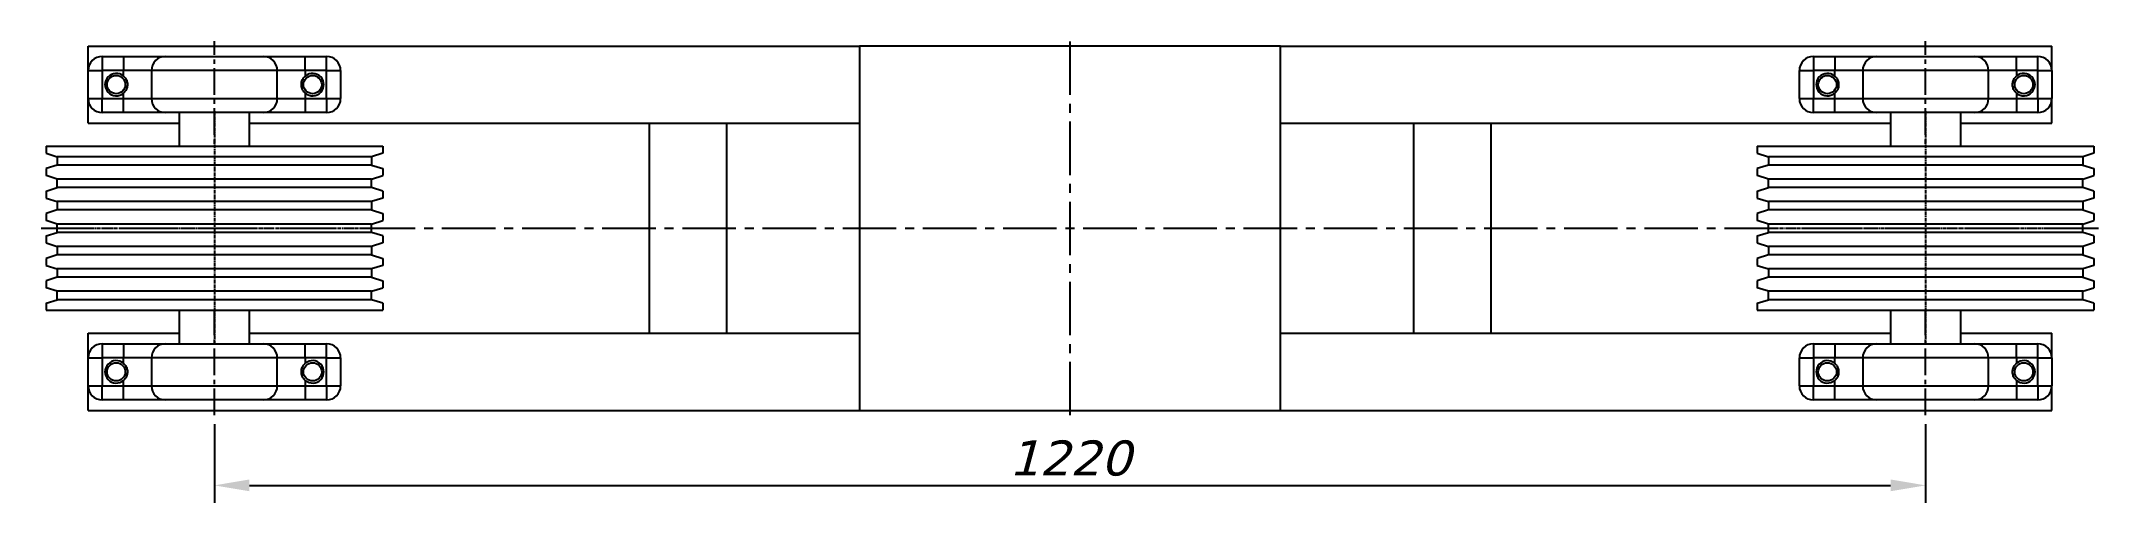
# Model space of a CAD drawing. Header units: millimetres. Extents: x -733 to 733, y -196 to 134.
import ezdxf

# ---------------------------------------------------------------- set-up
doc = ezdxf.new("R2010")
doc.units = ezdxf.units.MM
doc.linetypes.add('CENTER2', pattern=[28.575, 19.05, -3.175, 3.175, -3.175])
doc.linetypes.add('CENTERX2', pattern=[4, 2.5, -0.5, 0.5, -0.5])
doc.layers.add('EKSEN', color=253, linetype='CENTERX2')
doc.styles.get("Standard").update_dxf_attribs({"font": 'verdanai.ttf'})
doc.dimstyles.new('DimStyleALPx0.5', dxfattribs={"dimscale": 10, "dimtxt": 2.5, "dimasz": 2.5, "dimexe": 1.25, "dimexo": 0.625, "dimtad": 1, "dimdsep": 46, "dimtxsty": 'Standard', "dimcen": 2.5, "dimclrd": 60, "dimclre": 60, "dimadec": 0, "dimazin": 0, "dimtfac": 1, "dimtofl": 0, "dimtmove": 0, "dimatfit": 3, "dimfxl": 1, "dimarcsym": 0})

# ---------------------------------------------------------------- blocks, each defined once
blk = doc.blocks.new('*U5')
at = {"layer": 'EKSEN', "color": 0, "linetype": 'CENTER2', "ltscale": 2, "transparency": 16777216}
blk.add_line((0, -133.5), (0, 133.5), dxfattribs=at)
blk = doc.blocks.new('*U6')
at = {"layer": 'EKSEN', "color": 0, "linetype": 'CENTER2', "transparency": 16777216}
blk.add_line((0, -133.5), (0, 133.5), dxfattribs=at)
blk = doc.blocks.new('*U7')
at = {"layer": 'EKSEN', "color": 0, "linetype": 'CENTER2', "transparency": 16777216}
blk.add_line((0, -133.5), (0, 133.5), dxfattribs=at)
blk = doc.blocks.new('*U3')
at = {"color": 2}
blk.add_wipeout([(0, -58.5), (-120, -58.5), (-120, -53.5), (-112, -51), (-112, -45), (-120, -42.5), (-120, -37.5), (-112, -35), (-112, -29), (-120, -26.5), (-120, -21.5), (-112, -19), (-112, -13), (-120, -10.5), (-120, -5.5), (-112, -3), (-112, 3), (-120, 5.5), (-120, 10.5), (-112, 13), (-112, 19), (-120, 21.5), (-120, 26.5), (-112, 29), (-112, 35), (-120, 37.5), (-120, 42.5), (-112, 45), (-112, 51), (-120, 53.5), (-120, 58.5), (0, 58.5), (120, 58.5), (120, 53.5), (112, 51), (112, 45), (120, 42.5), (120, 37.5), (112, 35), (112, 29), (120, 26.5), (120, 21.5), (112, 19), (112, 13), (120, 10.5), (120, 5.5), (112, 3), (112, -3), (120, -5.5), (120, -10.5), (112, -13), (112, -19), (120, -21.5), (120, -26.5), (112, -29), (112, -35), (120, -37.5), (120, -42.5), (112, -45), (112, -51), (120, -53.5), (120, -58.5)], dxfattribs=at)
for p, q in [((-120, 58.5), (-120, 53.5)), ((-120, 58.5), (120, 58.5)), ((-120, 53.5), (-112, 51)), ((-112, 45), (-120, 42.5)), ((-112, 51), (-112, 45)), ((112, 51), (-112, 51)), ((112, 45), (-112, 45)), ((120, 53.5), (112, 51)), ((112, 51), (112, 45)), ((112, 45), (120, 42.5)), ((120, 58.5), (120, 53.5)), ((-120, 42.5), (-120, 37.5)), ((-112, 35), (-120, 37.5)), ((-112, 29), (-112, 35)), ((112, 35), (-112, 35)), ((112, 35), (120, 37.5)), ((112, 29), (112, 35)), ((120, 42.5), (120, 37.5)), ((-120, 26.5), (-112, 29)), ((-120, 26.5), (-120, 21.5)), ((-120, 21.5), (-112, 19)), ((112, 29), (-112, 29)), ((-112, 19), (-112, 13)), ((112, 19), (-112, 19)), ((120, 26.5), (112, 29)), ((120, 21.5), (112, 19)), ((112, 19), (112, 13)), ((120, 26.5), (120, 21.5)), ((-112, 13), (-120, 10.5)), ((-120, 10.5), (-120, 5.5)), ((-112, 3), (-120, 5.5)), ((112, 13), (-112, 13)), ((-112, -3), (-112, 3)), ((112, 3), (-112, 3)), ((112, 13), (120, 10.5)), ((112, 3), (120, 5.5)), ((112, -3), (112, 3)), ((120, 10.5), (120, 5.5)), ((-120, -5.5), (-112, -3)), ((-120, -5.5), (-120, -10.5)), ((-120, -10.5), (-112, -13)), ((112, -3), (-112, -3)), ((-112, -13), (-112, -19)), ((112, -13), (-112, -13)), ((120, -5.5), (112, -3)), ((120, -10.5), (112, -13)), ((112, -13), (112, -19)), ((120, -5.5), (120, -10.5)), ((-112, -19), (-120, -21.5)), ((-120, -21.5), (-120, -26.5)), ((-120, -21.5), (-120, -26.5)), ((-120, -26.5), (-112, -29)), ((112, -19), (-112, -19)), ((-112, -29), (-112, -35)), ((112, -29), (-112, -29)), ((112, -19), (120, -21.5)), ((120, -26.5), (112, -29)), ((112, -29), (112, -35)), ((120, -21.5), (120, -26.5)), ((-112, -35), (-120, -37.5)), ((-120, -37.5), (-120, -42.5)), ((-112, -45), (-120, -42.5)), ((112, -35), (-112, -35)), ((112, -35), (120, -37.5)), ((112, -45), (120, -42.5)), ((120, -37.5), (120, -42.5)), ((-120, -53.5), (-112, -51)), ((-120, -53.5), (-120, -58.5)), ((-120, -53.5), (-120, -58.5)), ((-120, -58.5), (120, -58.5)), ((-112, -51), (-112, -45)), ((112, -45), (-112, -45)), ((112, -51), (-112, -51)), ((112, -51), (112, -45)), ((120, -53.5), (112, -51)), ((120, -53.5), (120, -58.5))]:
    blk.add_line(p, q, dxfattribs=at)
at = {"layer": 'EKSEN'}
for p, q in [((0, 83.5), (0, -83.5)), ((-120, 0), (120, 0))]:
    blk.add_line(p, q, dxfattribs=at)
blk = doc.blocks.new('*D2')
at = {"color": 60, "linetype": 'ByBlock', "lineweight": -2, "transparency": 16777216}
for p, q in [((-610, -139.8), (-610, -196)), ((610, -139.8), (610, -196)), ((-585, -183.5), (585, -183.5))]:
    blk.add_line(p, q, dxfattribs=at)
at = {"color": 60, "transparency": 16777216}
for points in [[(-585, -179.3), (-585, -187.7), (-610, -183.5)], [(585, -179.3), (585, -187.7), (610, -183.5)]]:
    blk.add_solid(points, dxfattribs=at)
at = {"layer": 'Defpoints', "color": 0, "transparency": 16777216}
for p in [(-610, -133.5), (610, -133.5), (610, -183.5)]:
    blk.add_point(p, dxfattribs=at)
at = {"color": 0, "transparency": 16777216, "insert": (0, -164.2), "char_height": 25, "attachment_point": 5}
blk.add_mtext('1220', dxfattribs=at)

msp = doc.modelspace()

# ---------------------------------------------------------------- linework, layer by layer
at = {"linetype": 'Continuous', "lineweight": 25}
for p, q in [((-700, 112.5), (-700, 130)), ((-700, 130), (-150, 130)), ((-690, 122.5), (-674.807, 122.5)), ((-545.193, 122.5), (-530, 122.5)), ((-150, 130), (-150, -130)), ((150, 130), (-150, 130)), ((150, -130), (150, 130)), ((150, 130), (700, 130)), ((530, 122.5), (545.193, 122.5)), ((674.807, 122.5), (690, 122.5)), ((700, 112.5), (700, 130)), ((-700, 92.5), (-700, 112.5)), ((-674.807, 112.5), (-690, 112.5)), ((-690, 112.5), (-690, 92.5)), ((-674.807, 108.586), (-674.807, 112.5)), ((-654.867, 112.5), (-654.867, 92.5)), ((-565.133, 92.5), (-565.133, 112.5)), ((-545.193, 112.5), (-545.193, 108.586)), ((-530, 112.5), (-545.193, 112.5)), ((-530, 92.5), (-530, 112.5)), ((-520, 112.5), (-520, 92.5)), ((520, 92.5), (520, 112.5)), ((545.193, 112.5), (530, 112.5)), ((530, 112.5), (530, 92.5)), ((545.193, 108.586), (545.193, 112.5)), ((565.133, 112.5), (565.133, 92.5)), ((654.867, 92.5), (654.867, 112.5)), ((674.807, 112.5), (674.807, 108.586)), ((690, 112.5), (674.807, 112.5)), ((690, 92.5), (690, 112.5)), ((700, 112.5), (700, 92.5)), ((-700, 75), (-700, 92.5)), ((-690, 92.5), (-674.807, 92.5)), ((-674.807, 92.5), (-674.807, 96.414)), ((-545.193, 96.414), (-545.193, 92.5)), ((-545.193, 92.5), (-530, 92.5)), ((530, 92.5), (545.193, 92.5)), ((545.193, 92.5), (545.193, 96.414)), ((674.807, 96.414), (674.807, 92.5)), ((674.807, 92.5), (690, 92.5)), ((700, 75), (700, 92.5)), ((-700, 75), (-635, 75)), ((-674.807, 82.5), (-690, 82.5)), ((-635, 82.5), (-635, 50)), ((-585, 50), (-585, 82.5)), ((-585, 75), (-150, 75)), ((-530, 82.5), (-545.193, 82.5)), ((-300, 75), (-300, -75)), ((-300, 75), (-245, 75)), ((-245, 75), (-245, -75)), ((150, 75), (585, 75)), ((245, 75), (245, -75)), ((245, 75), (300, 75)), ((300, 75), (300, -75)), ((545.193, 82.5), (530, 82.5)), ((585, 82.5), (585, 50)), ((635, 50), (635, 82.5)), ((635, 75), (700, 75)), ((690, 82.5), (674.807, 82.5)), ((-635, -50), (-635, -82.5)), ((-585, -82.5), (-585, -50)), ((585, -50), (585, -82.5)), ((635, -82.5), (635, -50)), ((-700, -92.5), (-700, -75)), ((-700, -75), (-635, -75)), ((-690, -82.5), (-674.807, -82.5)), ((-585, -75), (-150, -75)), ((-545.193, -82.5), (-530, -82.5)), ((-300, -75), (-245, -75)), ((150, -75), (585, -75)), ((245, -75), (300, -75)), ((530, -82.5), (545.193, -82.5)), ((635, -75), (700, -75)), ((674.807, -82.5), (690, -82.5)), ((700, -92.5), (700, -75)), ((-700, -112.5), (-700, -92.5)), ((-674.807, -92.5), (-690, -92.5)), ((-690, -92.5), (-690, -112.5)), ((-674.807, -96.414), (-674.807, -92.5)), ((-654.867, -92.5), (-654.867, -112.5)), ((-565.133, -112.5), (-565.133, -92.5)), ((-545.193, -92.5), (-545.193, -96.414)), ((-530, -92.5), (-545.193, -92.5)), ((-530, -112.5), (-530, -92.5)), ((-520, -92.5), (-520, -112.5)), ((520, -112.5), (520, -92.5)), ((545.193, -92.5), (530, -92.5)), ((530, -92.5), (530, -112.5)), ((545.193, -96.414), (545.193, -92.5)), ((565.133, -92.5), (565.133, -112.5)), ((654.867, -112.5), (654.867, -92.5)), ((674.807, -92.5), (674.807, -96.414)), ((690, -92.5), (674.807, -92.5)), ((690, -112.5), (690, -92.5)), ((700, -92.5), (700, -112.5)), ((-700, -130), (-700, -112.5)), ((-690, -112.5), (-674.807, -112.5)), ((-674.807, -112.5), (-674.807, -108.586)), ((-545.193, -108.586), (-545.193, -112.5)), ((-545.193, -112.5), (-530, -112.5)), ((530, -112.5), (545.193, -112.5)), ((545.193, -112.5), (545.193, -108.586)), ((674.807, -108.586), (674.807, -112.5)), ((674.807, -112.5), (690, -112.5)), ((700, -130), (700, -112.5)), ((-700, -130), (-150, -130)), ((-674.807, -122.5), (-690, -122.5)), ((-530, -122.5), (-545.193, -122.5)), ((-150, -130), (150, -130)), ((150, -130), (700, -130)), ((545.193, -122.5), (530, -122.5)), ((690, -122.5), (674.807, -122.5))]:
    msp.add_line(p, q, dxfattribs=at)
at = {"linetype": 'Continuous', "lineweight": 25, "flags": 128}
for points in [[(-690, 122.5), (-690, 122.308), (-690, 121.739), (-690, 120.815), (-690, 119.571), (-690, 118.056), (-690, 116.327), (-690, 114.451), (-690, 112.5)], [(-674.807, 122.5), (-674.807, 122.308), (-674.807, 121.739), (-674.807, 120.815), (-674.807, 119.571), (-674.807, 118.056), (-674.807, 116.327), (-674.807, 114.451), (-674.807, 112.5)], [(-674.807, 122.5), (-671.368, 122.5), (-667.973, 122.5), (-664.669, 122.5), (-661.499, 122.5), (-658.504, 122.5), (-655.724, 122.5), (-653.196, 122.5), (-650.953, 122.5), (-649.024, 122.5), (-647.436, 122.5), (-646.208, 122.5), (-645.358, 122.5), (-644.896, 122.5)], [(-644.896, 122.5), (-644.434, 122.5), (-643.607, 122.5), (-642.424, 122.5), (-640.897, 122.5), (-639.042, 122.5), (-636.879, 122.5), (-634.431, 122.5), (-631.724, 122.5), (-628.787, 122.5), (-625.651, 122.5), (-622.348, 122.5), (-618.915, 122.5), (-615.387, 122.5), (-611.802, 122.5), (-608.198, 122.5), (-604.613, 122.5), (-601.085, 122.5), (-597.652, 122.5), (-594.349, 122.5), (-591.213, 122.5), (-588.276, 122.5), (-585.569, 122.5), (-583.121, 122.5), (-580.958, 122.5), (-579.103, 122.5), (-577.576, 122.5), (-576.393, 122.5), (-575.566, 122.5), (-575.104, 122.5)], [(-575.104, 122.5), (-574.642, 122.5), (-573.792, 122.5), (-572.564, 122.5), (-570.976, 122.5), (-569.047, 122.5), (-566.804, 122.5), (-564.276, 122.5), (-561.496, 122.5), (-558.501, 122.5), (-555.331, 122.5), (-552.027, 122.5), (-548.632, 122.5), (-545.193, 122.5)], [(-545.193, 112.5), (-545.193, 114.451), (-545.193, 116.327), (-545.193, 118.056), (-545.193, 119.571), (-545.193, 120.815), (-545.193, 121.739), (-545.193, 122.308), (-545.193, 122.5)], [(-530, 112.5), (-530, 114.451), (-530, 116.327), (-530, 118.056), (-530, 119.571), (-530, 120.815), (-530, 121.739), (-530, 122.308), (-530, 122.5)], [(530, 122.5), (530, 122.308), (530, 121.739), (530, 120.815), (530, 119.571), (530, 118.056), (530, 116.327), (530, 114.451), (530, 112.5)], [(545.193, 122.5), (545.193, 122.308), (545.193, 121.739), (545.193, 120.815), (545.193, 119.571), (545.193, 118.056), (545.193, 116.327), (545.193, 114.451), (545.193, 112.5)], [(545.193, 122.5), (548.632, 122.5), (552.027, 122.5), (555.331, 122.5), (558.501, 122.5), (561.496, 122.5), (564.276, 122.5), (566.804, 122.5), (569.047, 122.5), (570.976, 122.5), (572.564, 122.5), (573.792, 122.5), (574.642, 122.5), (575.104, 122.5)], [(575.104, 122.5), (575.566, 122.5), (576.393, 122.5), (577.576, 122.5), (579.103, 122.5), (580.958, 122.5), (583.121, 122.5), (585.569, 122.5), (588.276, 122.5), (591.213, 122.5), (594.349, 122.5), (597.652, 122.5), (601.085, 122.5), (604.613, 122.5), (608.198, 122.5), (611.802, 122.5), (615.387, 122.5), (618.915, 122.5), (622.348, 122.5), (625.651, 122.5), (628.787, 122.5), (631.724, 122.5), (634.431, 122.5), (636.879, 122.5), (639.042, 122.5), (640.897, 122.5), (642.424, 122.5), (643.607, 122.5), (644.434, 122.5), (644.896, 122.5)], [(644.896, 122.5), (645.358, 122.5), (646.208, 122.5), (647.436, 122.5), (649.024, 122.5), (650.953, 122.5), (653.196, 122.5), (655.724, 122.5), (658.504, 122.5), (661.499, 122.5), (664.669, 122.5), (667.973, 122.5), (671.368, 122.5), (674.807, 122.5)], [(674.807, 112.5), (674.807, 114.451), (674.807, 116.327), (674.807, 118.056), (674.807, 119.571), (674.807, 120.815), (674.807, 121.739), (674.807, 122.308), (674.807, 122.5)], [(690, 112.5), (690, 114.451), (690, 116.327), (690, 118.056), (690, 119.571), (690, 120.815), (690, 121.739), (690, 122.308), (690, 122.5)], [(-700, 112.5), (-699.808, 112.5), (-699.239, 112.5), (-698.315, 112.5), (-697.071, 112.5), (-695.556, 112.5), (-693.827, 112.5), (-691.951, 112.5), (-690, 112.5)], [(-654.867, 112.5), (-655.259, 112.5), (-656.01, 112.5), (-657.108, 112.5), (-658.532, 112.5), (-660.256, 112.5), (-662.247, 112.5), (-664.47, 112.5), (-666.883, 112.5), (-669.442, 112.5), (-672.1, 112.5), (-674.807, 112.5)], [(-565.133, 112.5), (-565.63, 112.5), (-566.49, 112.5), (-567.707, 112.5), (-569.27, 112.5), (-571.166, 112.5), (-573.381, 112.5), (-575.895, 112.5), (-578.689, 112.5), (-581.739, 112.5), (-585.021, 112.5), (-588.508, 112.5), (-592.17, 112.5), (-595.978, 112.5), (-599.902, 112.5), (-603.908, 112.5), (-607.964, 112.5), (-612.036, 112.5), (-616.092, 112.5), (-620.098, 112.5), (-624.022, 112.5), (-627.83, 112.5), (-631.492, 112.5), (-634.979, 112.5), (-638.261, 112.5), (-641.311, 112.5), (-644.105, 112.5), (-646.619, 112.5), (-648.834, 112.5), (-650.73, 112.5), (-652.293, 112.5), (-653.51, 112.5), (-654.37, 112.5), (-654.867, 112.5)], [(-545.193, 112.5), (-547.9, 112.5), (-550.558, 112.5), (-553.117, 112.5), (-555.53, 112.5), (-557.753, 112.5), (-559.744, 112.5), (-561.468, 112.5), (-562.892, 112.5), (-563.99, 112.5), (-564.741, 112.5), (-565.133, 112.5)], [(-530, 112.5), (-528.049, 112.5), (-526.173, 112.5), (-524.444, 112.5), (-522.929, 112.5), (-521.685, 112.5), (-520.761, 112.5), (-520.192, 112.5), (-520, 112.5)], [(520, 112.5), (520.192, 112.5), (520.761, 112.5), (521.685, 112.5), (522.929, 112.5), (524.444, 112.5), (526.173, 112.5), (528.049, 112.5), (530, 112.5)], [(565.133, 112.5), (564.741, 112.5), (563.99, 112.5), (562.892, 112.5), (561.468, 112.5), (559.744, 112.5), (557.753, 112.5), (555.53, 112.5), (553.117, 112.5), (550.558, 112.5), (547.9, 112.5), (545.193, 112.5)], [(654.867, 112.5), (654.37, 112.5), (653.51, 112.5), (652.293, 112.5), (650.73, 112.5), (648.834, 112.5), (646.619, 112.5), (644.105, 112.5), (641.311, 112.5), (638.261, 112.5), (634.979, 112.5), (631.492, 112.5), (627.83, 112.5), (624.022, 112.5), (620.098, 112.5), (616.092, 112.5), (612.036, 112.5), (607.964, 112.5), (603.908, 112.5), (599.902, 112.5), (595.978, 112.5), (592.17, 112.5), (588.508, 112.5), (585.021, 112.5), (581.739, 112.5), (578.689, 112.5), (575.895, 112.5), (573.381, 112.5), (571.166, 112.5), (569.27, 112.5), (567.707, 112.5), (566.49, 112.5), (565.63, 112.5), (565.133, 112.5)], [(674.807, 112.5), (672.1, 112.5), (669.442, 112.5), (666.883, 112.5), (664.47, 112.5), (662.247, 112.5), (660.256, 112.5), (658.532, 112.5), (657.108, 112.5), (656.01, 112.5), (655.259, 112.5), (654.867, 112.5)], [(690, 112.5), (691.951, 112.5), (693.827, 112.5), (695.556, 112.5), (697.071, 112.5), (698.315, 112.5), (699.239, 112.5), (699.808, 112.5), (700, 112.5)], [(-700, 92.5), (-699.808, 92.5), (-699.239, 92.5), (-698.315, 92.5), (-697.071, 92.5), (-695.556, 92.5), (-693.827, 92.5), (-691.951, 92.5), (-690, 92.5)], [(-690, 82.5), (-690, 82.692), (-690, 83.261), (-690, 84.185), (-690, 85.429), (-690, 86.944), (-690, 88.673), (-690, 90.549), (-690, 92.5)], [(-674.807, 92.5), (-672.1, 92.5), (-669.442, 92.5), (-666.883, 92.5), (-664.47, 92.5), (-662.247, 92.5), (-660.256, 92.5), (-658.532, 92.5), (-657.108, 92.5), (-656.01, 92.5), (-655.259, 92.5), (-654.867, 92.5)], [(-674.807, 82.5), (-674.807, 82.692), (-674.807, 83.261), (-674.807, 84.185), (-674.807, 85.429), (-674.807, 86.944), (-674.807, 88.673), (-674.807, 90.549), (-674.807, 92.5)], [(-654.867, 92.5), (-654.37, 92.5), (-653.51, 92.5), (-652.293, 92.5), (-650.73, 92.5), (-648.834, 92.5), (-646.619, 92.5), (-644.105, 92.5), (-641.311, 92.5), (-638.261, 92.5), (-634.979, 92.5), (-631.492, 92.5), (-627.83, 92.5), (-624.022, 92.5), (-620.098, 92.5), (-616.092, 92.5), (-612.036, 92.5), (-607.964, 92.5), (-603.908, 92.5), (-599.902, 92.5), (-595.978, 92.5), (-592.17, 92.5), (-588.508, 92.5), (-585.021, 92.5), (-581.739, 92.5), (-578.689, 92.5), (-575.895, 92.5), (-573.381, 92.5), (-571.166, 92.5), (-569.27, 92.5), (-567.707, 92.5), (-566.49, 92.5), (-565.63, 92.5), (-565.133, 92.5)], [(-565.133, 92.5), (-564.741, 92.5), (-563.99, 92.5), (-562.892, 92.5), (-561.468, 92.5), (-559.744, 92.5), (-557.753, 92.5), (-555.53, 92.5), (-553.117, 92.5), (-550.558, 92.5), (-547.9, 92.5), (-545.193, 92.5)], [(-545.193, 92.5), (-545.193, 90.549), (-545.193, 88.673), (-545.193, 86.944), (-545.193, 85.429), (-545.193, 84.185), (-545.193, 83.261), (-545.193, 82.692), (-545.193, 82.5)], [(-530, 92.5), (-528.049, 92.5), (-526.173, 92.5), (-524.444, 92.5), (-522.929, 92.5), (-521.685, 92.5), (-520.761, 92.5), (-520.192, 92.5), (-520, 92.5)], [(-530, 92.5), (-530, 90.549), (-530, 88.673), (-530, 86.944), (-530, 85.429), (-530, 84.185), (-530, 83.261), (-530, 82.692), (-530, 82.5)], [(520, 92.5), (520.192, 92.5), (520.761, 92.5), (521.685, 92.5), (522.929, 92.5), (524.444, 92.5), (526.173, 92.5), (528.049, 92.5), (530, 92.5)], [(530, 82.5), (530, 82.692), (530, 83.261), (530, 84.185), (530, 85.429), (530, 86.944), (530, 88.673), (530, 90.549), (530, 92.5)], [(545.193, 82.5), (545.193, 82.692), (545.193, 83.261), (545.193, 84.185), (545.193, 85.429), (545.193, 86.944), (545.193, 88.673), (545.193, 90.549), (545.193, 92.5)], [(545.193, 92.5), (547.9, 92.5), (550.558, 92.5), (553.117, 92.5), (555.53, 92.5), (557.753, 92.5), (559.744, 92.5), (561.468, 92.5), (562.892, 92.5), (563.99, 92.5), (564.741, 92.5), (565.133, 92.5)], [(565.133, 92.5), (565.63, 92.5), (566.49, 92.5), (567.707, 92.5), (569.27, 92.5), (571.166, 92.5), (573.381, 92.5), (575.895, 92.5), (578.689, 92.5), (581.739, 92.5), (585.021, 92.5), (588.508, 92.5), (592.17, 92.5), (595.978, 92.5), (599.902, 92.5), (603.908, 92.5), (607.964, 92.5), (612.036, 92.5), (616.092, 92.5), (620.098, 92.5), (624.022, 92.5), (627.83, 92.5), (631.492, 92.5), (634.979, 92.5), (638.261, 92.5), (641.311, 92.5), (644.105, 92.5), (646.619, 92.5), (648.834, 92.5), (650.73, 92.5), (652.293, 92.5), (653.51, 92.5), (654.37, 92.5), (654.867, 92.5)], [(654.867, 92.5), (655.259, 92.5), (656.01, 92.5), (657.108, 92.5), (658.532, 92.5), (660.256, 92.5), (662.247, 92.5), (664.47, 92.5), (666.883, 92.5), (669.442, 92.5), (672.1, 92.5), (674.807, 92.5)], [(674.807, 92.5), (674.807, 90.549), (674.807, 88.673), (674.807, 86.944), (674.807, 85.429), (674.807, 84.185), (674.807, 83.261), (674.807, 82.692), (674.807, 82.5)], [(690, 92.5), (691.951, 92.5), (693.827, 92.5), (695.556, 92.5), (697.071, 92.5), (698.315, 92.5), (699.239, 92.5), (699.808, 92.5), (700, 92.5)], [(690, 92.5), (690, 90.549), (690, 88.673), (690, 86.944), (690, 85.429), (690, 84.185), (690, 83.261), (690, 82.692), (690, 82.5)], [(-644.896, 82.5), (-645.358, 82.5), (-646.208, 82.5), (-647.436, 82.5), (-649.024, 82.5), (-650.953, 82.5), (-653.196, 82.5), (-655.724, 82.5), (-658.504, 82.5), (-661.499, 82.5), (-664.669, 82.5), (-667.974, 82.5), (-671.368, 82.5), (-674.807, 82.5)], [(-575.104, 82.5), (-575.566, 82.5), (-576.393, 82.5), (-577.576, 82.5), (-579.103, 82.5), (-580.958, 82.5), (-583.121, 82.5), (-585.569, 82.5), (-588.276, 82.5), (-591.213, 82.5), (-594.349, 82.5), (-597.652, 82.5), (-601.085, 82.5), (-604.613, 82.5), (-608.198, 82.5), (-611.802, 82.5), (-615.387, 82.5), (-618.915, 82.5), (-622.348, 82.5), (-625.651, 82.5), (-628.787, 82.5), (-631.724, 82.5), (-634.431, 82.5), (-636.879, 82.5), (-639.042, 82.5), (-640.897, 82.5), (-642.424, 82.5), (-643.607, 82.5), (-644.434, 82.5), (-644.896, 82.5)], [(-545.193, 82.5), (-548.632, 82.5), (-552.027, 82.5), (-555.331, 82.5), (-558.501, 82.5), (-561.496, 82.5), (-564.276, 82.5), (-566.804, 82.5), (-569.047, 82.5), (-570.976, 82.5), (-572.564, 82.5), (-573.792, 82.5), (-574.642, 82.5), (-575.104, 82.5)], [(575.104, 82.5), (574.642, 82.5), (573.792, 82.5), (572.564, 82.5), (570.976, 82.5), (569.047, 82.5), (566.804, 82.5), (564.276, 82.5), (561.496, 82.5), (558.501, 82.5), (555.331, 82.5), (552.027, 82.5), (548.632, 82.5), (545.193, 82.5)], [(644.896, 82.5), (644.434, 82.5), (643.607, 82.5), (642.424, 82.5), (640.897, 82.5), (639.042, 82.5), (636.879, 82.5), (634.431, 82.5), (631.724, 82.5), (628.787, 82.5), (625.651, 82.5), (622.348, 82.5), (618.915, 82.5), (615.387, 82.5), (611.802, 82.5), (608.198, 82.5), (604.613, 82.5), (601.085, 82.5), (597.652, 82.5), (594.349, 82.5), (591.213, 82.5), (588.276, 82.5), (585.569, 82.5), (583.121, 82.5), (580.958, 82.5), (579.103, 82.5), (577.576, 82.5), (576.393, 82.5), (575.566, 82.5), (575.104, 82.5)], [(674.807, 82.5), (671.368, 82.5), (667.973, 82.5), (664.669, 82.5), (661.499, 82.5), (658.504, 82.5), (655.724, 82.5), (653.196, 82.5), (650.953, 82.5), (649.024, 82.5), (647.436, 82.5), (646.208, 82.5), (645.358, 82.5), (644.896, 82.5)], [(-690, -82.5), (-690, -82.692), (-690, -83.261), (-690, -84.185), (-690, -85.429), (-690, -86.944), (-690, -88.673), (-690, -90.549), (-690, -92.5)], [(-674.807, -82.5), (-674.807, -82.692), (-674.807, -83.261), (-674.807, -84.185), (-674.807, -85.429), (-674.807, -86.944), (-674.807, -88.673), (-674.807, -90.549), (-674.807, -92.5)], [(-674.807, -82.5), (-671.368, -82.5), (-667.973, -82.5), (-664.669, -82.5), (-661.499, -82.5), (-658.504, -82.5), (-655.724, -82.5), (-653.196, -82.5), (-650.953, -82.5), (-649.024, -82.5), (-647.436, -82.5), (-646.208, -82.5), (-645.358, -82.5), (-644.896, -82.5)], [(-644.896, -82.5), (-644.434, -82.5), (-643.607, -82.5), (-642.424, -82.5), (-640.897, -82.5), (-639.042, -82.5), (-636.879, -82.5), (-634.431, -82.5), (-631.724, -82.5), (-628.787, -82.5), (-625.651, -82.5), (-622.348, -82.5), (-618.915, -82.5), (-615.387, -82.5), (-611.802, -82.5), (-608.198, -82.5), (-604.613, -82.5), (-601.085, -82.5), (-597.652, -82.5), (-594.349, -82.5), (-591.213, -82.5), (-588.276, -82.5), (-585.569, -82.5), (-583.121, -82.5), (-580.958, -82.5), (-579.103, -82.5), (-577.576, -82.5), (-576.393, -82.5), (-575.566, -82.5), (-575.104, -82.5)], [(-575.104, -82.5), (-574.642, -82.5), (-573.792, -82.5), (-572.564, -82.5), (-570.976, -82.5), (-569.047, -82.5), (-566.804, -82.5), (-564.276, -82.5), (-561.496, -82.5), (-558.501, -82.5), (-555.331, -82.5), (-552.027, -82.5), (-548.632, -82.5), (-545.193, -82.5)], [(-545.193, -92.5), (-545.193, -90.549), (-545.193, -88.673), (-545.193, -86.944), (-545.193, -85.429), (-545.193, -84.185), (-545.193, -83.261), (-545.193, -82.692), (-545.193, -82.5)], [(-530, -92.5), (-530, -90.549), (-530, -88.673), (-530, -86.944), (-530, -85.429), (-530, -84.185), (-530, -83.261), (-530, -82.692), (-530, -82.5)], [(530, -82.5), (530, -82.692), (530, -83.261), (530, -84.185), (530, -85.429), (530, -86.944), (530, -88.673), (530, -90.549), (530, -92.5)], [(545.193, -82.5), (545.193, -82.692), (545.193, -83.261), (545.193, -84.185), (545.193, -85.429), (545.193, -86.944), (545.193, -88.673), (545.193, -90.549), (545.193, -92.5)], [(545.193, -82.5), (548.632, -82.5), (552.027, -82.5), (555.331, -82.5), (558.501, -82.5), (561.496, -82.5), (564.276, -82.5), (566.804, -82.5), (569.047, -82.5), (570.976, -82.5), (572.564, -82.5), (573.792, -82.5), (574.642, -82.5), (575.104, -82.5)], [(575.104, -82.5), (575.566, -82.5), (576.393, -82.5), (577.576, -82.5), (579.103, -82.5), (580.958, -82.5), (583.121, -82.5), (585.569, -82.5), (588.276, -82.5), (591.213, -82.5), (594.349, -82.5), (597.652, -82.5), (601.085, -82.5), (604.613, -82.5), (608.198, -82.5), (611.802, -82.5), (615.387, -82.5), (618.915, -82.5), (622.348, -82.5), (625.651, -82.5), (628.787, -82.5), (631.724, -82.5), (634.431, -82.5), (636.879, -82.5), (639.042, -82.5), (640.897, -82.5), (642.424, -82.5), (643.607, -82.5), (644.434, -82.5), (644.896, -82.5)], [(644.896, -82.5), (645.358, -82.5), (646.208, -82.5), (647.436, -82.5), (649.024, -82.5), (650.953, -82.5), (653.196, -82.5), (655.724, -82.5), (658.504, -82.5), (661.499, -82.5), (664.669, -82.5), (667.974, -82.5), (671.368, -82.5), (674.807, -82.5)], [(674.807, -92.5), (674.807, -90.549), (674.807, -88.673), (674.807, -86.944), (674.807, -85.429), (674.807, -84.185), (674.807, -83.261), (674.807, -82.692), (674.807, -82.5)], [(690, -92.5), (690, -90.549), (690, -88.673), (690, -86.944), (690, -85.429), (690, -84.185), (690, -83.261), (690, -82.692), (690, -82.5)], [(-700, -92.5), (-699.808, -92.5), (-699.239, -92.5), (-698.315, -92.5), (-697.071, -92.5), (-695.556, -92.5), (-693.827, -92.5), (-691.951, -92.5), (-690, -92.5)], [(-654.867, -92.5), (-655.259, -92.5), (-656.01, -92.5), (-657.108, -92.5), (-658.532, -92.5), (-660.256, -92.5), (-662.247, -92.5), (-664.47, -92.5), (-666.883, -92.5), (-669.442, -92.5), (-672.1, -92.5), (-674.807, -92.5)], [(-565.133, -92.5), (-565.63, -92.5), (-566.49, -92.5), (-567.707, -92.5), (-569.27, -92.5), (-571.166, -92.5), (-573.381, -92.5), (-575.895, -92.5), (-578.689, -92.5), (-581.739, -92.5), (-585.021, -92.5), (-588.508, -92.5), (-592.17, -92.5), (-595.978, -92.5), (-599.902, -92.5), (-603.908, -92.5), (-607.964, -92.5), (-612.036, -92.5), (-616.092, -92.5), (-620.098, -92.5), (-624.022, -92.5), (-627.83, -92.5), (-631.492, -92.5), (-634.979, -92.5), (-638.261, -92.5), (-641.311, -92.5), (-644.105, -92.5), (-646.619, -92.5), (-648.834, -92.5), (-650.73, -92.5), (-652.293, -92.5), (-653.51, -92.5), (-654.37, -92.5), (-654.867, -92.5)], [(-545.193, -92.5), (-547.9, -92.5), (-550.558, -92.5), (-553.117, -92.5), (-555.53, -92.5), (-557.753, -92.5), (-559.744, -92.5), (-561.468, -92.5), (-562.892, -92.5), (-563.99, -92.5), (-564.741, -92.5), (-565.133, -92.5)], [(-530, -92.5), (-528.049, -92.5), (-526.173, -92.5), (-524.444, -92.5), (-522.929, -92.5), (-521.685, -92.5), (-520.761, -92.5), (-520.192, -92.5), (-520, -92.5)], [(520, -92.5), (520.192, -92.5), (520.761, -92.5), (521.685, -92.5), (522.929, -92.5), (524.444, -92.5), (526.173, -92.5), (528.049, -92.5), (530, -92.5)], [(565.133, -92.5), (564.741, -92.5), (563.99, -92.5), (562.892, -92.5), (561.468, -92.5), (559.744, -92.5), (557.753, -92.5), (555.53, -92.5), (553.117, -92.5), (550.558, -92.5), (547.9, -92.5), (545.193, -92.5)], [(654.867, -92.5), (654.37, -92.5), (653.51, -92.5), (652.293, -92.5), (650.73, -92.5), (648.834, -92.5), (646.619, -92.5), (644.105, -92.5), (641.311, -92.5), (638.261, -92.5), (634.979, -92.5), (631.492, -92.5), (627.83, -92.5), (624.022, -92.5), (620.098, -92.5), (616.092, -92.5), (612.036, -92.5), (607.964, -92.5), (603.908, -92.5), (599.902, -92.5), (595.978, -92.5), (592.17, -92.5), (588.508, -92.5), (585.021, -92.5), (581.739, -92.5), (578.689, -92.5), (575.895, -92.5), (573.381, -92.5), (571.166, -92.5), (569.27, -92.5), (567.707, -92.5), (566.49, -92.5), (565.63, -92.5), (565.133, -92.5)], [(674.807, -92.5), (672.1, -92.5), (669.442, -92.5), (666.883, -92.5), (664.47, -92.5), (662.247, -92.5), (660.256, -92.5), (658.532, -92.5), (657.108, -92.5), (656.01, -92.5), (655.259, -92.5), (654.867, -92.5)], [(690, -92.5), (691.951, -92.5), (693.827, -92.5), (695.556, -92.5), (697.071, -92.5), (698.315, -92.5), (699.239, -92.5), (699.808, -92.5), (700, -92.5)], [(-700, -112.5), (-699.808, -112.5), (-699.239, -112.5), (-698.315, -112.5), (-697.071, -112.5), (-695.556, -112.5), (-693.827, -112.5), (-691.951, -112.5), (-690, -112.5)], [(-690, -122.5), (-690, -122.308), (-690, -121.739), (-690, -120.815), (-690, -119.571), (-690, -118.056), (-690, -116.327), (-690, -114.451), (-690, -112.5)], [(-674.807, -112.5), (-672.1, -112.5), (-669.442, -112.5), (-666.883, -112.5), (-664.47, -112.5), (-662.247, -112.5), (-660.256, -112.5), (-658.532, -112.5), (-657.108, -112.5), (-656.01, -112.5), (-655.259, -112.5), (-654.867, -112.5)], [(-674.807, -122.5), (-674.807, -122.308), (-674.807, -121.739), (-674.807, -120.815), (-674.807, -119.571), (-674.807, -118.056), (-674.807, -116.327), (-674.807, -114.451), (-674.807, -112.5)], [(-654.867, -112.5), (-654.37, -112.5), (-653.51, -112.5), (-652.293, -112.5), (-650.73, -112.5), (-648.834, -112.5), (-646.619, -112.5), (-644.105, -112.5), (-641.311, -112.5), (-638.261, -112.5), (-634.979, -112.5), (-631.492, -112.5), (-627.83, -112.5), (-624.022, -112.5), (-620.098, -112.5), (-616.092, -112.5), (-612.036, -112.5), (-607.964, -112.5), (-603.908, -112.5), (-599.902, -112.5), (-595.978, -112.5), (-592.17, -112.5), (-588.508, -112.5), (-585.021, -112.5), (-581.739, -112.5), (-578.689, -112.5), (-575.895, -112.5), (-573.381, -112.5), (-571.166, -112.5), (-569.27, -112.5), (-567.707, -112.5), (-566.49, -112.5), (-565.63, -112.5), (-565.133, -112.5)], [(-565.133, -112.5), (-564.741, -112.5), (-563.99, -112.5), (-562.892, -112.5), (-561.468, -112.5), (-559.744, -112.5), (-557.753, -112.5), (-555.53, -112.5), (-553.117, -112.5), (-550.558, -112.5), (-547.9, -112.5), (-545.193, -112.5)], [(-545.193, -112.5), (-545.193, -114.451), (-545.193, -116.327), (-545.193, -118.056), (-545.193, -119.571), (-545.193, -120.815), (-545.193, -121.739), (-545.193, -122.308), (-545.193, -122.5)], [(-530, -112.5), (-528.049, -112.5), (-526.173, -112.5), (-524.444, -112.5), (-522.929, -112.5), (-521.685, -112.5), (-520.761, -112.5), (-520.192, -112.5), (-520, -112.5)], [(-530, -112.5), (-530, -114.451), (-530, -116.327), (-530, -118.056), (-530, -119.571), (-530, -120.815), (-530, -121.739), (-530, -122.308), (-530, -122.5)], [(520, -112.5), (520.192, -112.5), (520.761, -112.5), (521.685, -112.5), (522.929, -112.5), (524.444, -112.5), (526.173, -112.5), (528.049, -112.5), (530, -112.5)], [(530, -122.5), (530, -122.308), (530, -121.739), (530, -120.815), (530, -119.571), (530, -118.056), (530, -116.327), (530, -114.451), (530, -112.5)], [(545.193, -122.5), (545.193, -122.308), (545.193, -121.739), (545.193, -120.815), (545.193, -119.571), (545.193, -118.056), (545.193, -116.327), (545.193, -114.451), (545.193, -112.5)], [(545.193, -112.5), (547.9, -112.5), (550.558, -112.5), (553.117, -112.5), (555.53, -112.5), (557.753, -112.5), (559.744, -112.5), (561.468, -112.5), (562.892, -112.5), (563.99, -112.5), (564.741, -112.5), (565.133, -112.5)], [(565.133, -112.5), (565.63, -112.5), (566.49, -112.5), (567.707, -112.5), (569.27, -112.5), (571.166, -112.5), (573.381, -112.5), (575.895, -112.5), (578.689, -112.5), (581.739, -112.5), (585.021, -112.5), (588.508, -112.5), (592.17, -112.5), (595.978, -112.5), (599.902, -112.5), (603.908, -112.5), (607.964, -112.5), (612.036, -112.5), (616.092, -112.5), (620.098, -112.5), (624.022, -112.5), (627.83, -112.5), (631.492, -112.5), (634.979, -112.5), (638.261, -112.5), (641.311, -112.5), (644.105, -112.5), (646.619, -112.5), (648.834, -112.5), (650.73, -112.5), (652.293, -112.5), (653.51, -112.5), (654.37, -112.5), (654.867, -112.5)], [(654.867, -112.5), (655.259, -112.5), (656.01, -112.5), (657.108, -112.5), (658.532, -112.5), (660.256, -112.5), (662.247, -112.5), (664.47, -112.5), (666.883, -112.5), (669.442, -112.5), (672.1, -112.5), (674.807, -112.5)], [(674.807, -112.5), (674.807, -114.451), (674.807, -116.327), (674.807, -118.056), (674.807, -119.571), (674.807, -120.815), (674.807, -121.739), (674.807, -122.308), (674.807, -122.5)], [(690, -112.5), (691.951, -112.5), (693.827, -112.5), (695.556, -112.5), (697.071, -112.5), (698.315, -112.5), (699.239, -112.5), (699.808, -112.5), (700, -112.5)], [(690, -112.5), (690, -114.451), (690, -116.327), (690, -118.056), (690, -119.571), (690, -120.815), (690, -121.739), (690, -122.308), (690, -122.5)], [(-644.896, -122.5), (-645.358, -122.5), (-646.208, -122.5), (-647.436, -122.5), (-649.024, -122.5), (-650.953, -122.5), (-653.196, -122.5), (-655.724, -122.5), (-658.504, -122.5), (-661.499, -122.5), (-664.669, -122.5), (-667.973, -122.5), (-671.368, -122.5), (-674.807, -122.5)], [(-575.104, -122.5), (-575.566, -122.5), (-576.393, -122.5), (-577.576, -122.5), (-579.103, -122.5), (-580.958, -122.5), (-583.121, -122.5), (-585.569, -122.5), (-588.276, -122.5), (-591.213, -122.5), (-594.349, -122.5), (-597.652, -122.5), (-601.085, -122.5), (-604.613, -122.5), (-608.198, -122.5), (-611.802, -122.5), (-615.387, -122.5), (-618.915, -122.5), (-622.348, -122.5), (-625.651, -122.5), (-628.787, -122.5), (-631.724, -122.5), (-634.431, -122.5), (-636.879, -122.5), (-639.042, -122.5), (-640.897, -122.5), (-642.424, -122.5), (-643.607, -122.5), (-644.434, -122.5), (-644.896, -122.5)], [(-545.193, -122.5), (-548.632, -122.5), (-552.027, -122.5), (-555.331, -122.5), (-558.501, -122.5), (-561.496, -122.5), (-564.276, -122.5), (-566.804, -122.5), (-569.047, -122.5), (-570.976, -122.5), (-572.564, -122.5), (-573.792, -122.5), (-574.642, -122.5), (-575.104, -122.5)], [(575.104, -122.5), (574.642, -122.5), (573.792, -122.5), (572.564, -122.5), (570.976, -122.5), (569.047, -122.5), (566.804, -122.5), (564.276, -122.5), (561.496, -122.5), (558.501, -122.5), (555.331, -122.5), (552.027, -122.5), (548.632, -122.5), (545.193, -122.5)], [(644.896, -122.5), (644.434, -122.5), (643.607, -122.5), (642.424, -122.5), (640.897, -122.5), (639.042, -122.5), (636.879, -122.5), (634.431, -122.5), (631.724, -122.5), (628.787, -122.5), (625.651, -122.5), (622.348, -122.5), (618.915, -122.5), (615.387, -122.5), (611.802, -122.5), (608.198, -122.5), (604.613, -122.5), (601.085, -122.5), (597.652, -122.5), (594.349, -122.5), (591.213, -122.5), (588.276, -122.5), (585.569, -122.5), (583.121, -122.5), (580.958, -122.5), (579.103, -122.5), (577.576, -122.5), (576.393, -122.5), (575.566, -122.5), (575.104, -122.5)], [(674.807, -122.5), (671.368, -122.5), (667.973, -122.5), (664.669, -122.5), (661.499, -122.5), (658.504, -122.5), (655.724, -122.5), (653.196, -122.5), (650.953, -122.5), (649.024, -122.5), (647.436, -122.5), (646.208, -122.5), (645.358, -122.5), (644.896, -122.5)]]:
    msp.add_lwpolyline(points, dxfattribs=at)
at = {"linetype": 'Continuous', "lineweight": 25}
for centre in [(-680, 102.5), (-540, 102.5), (540, 102.5), (680, 102.5), (-680, -102.5), (-540, -102.5), (540, -102.5), (680, -102.5)]:
    msp.add_circle(centre, 6.5, dxfattribs=at)
for centre, radius, start, end in [((-690, 112.5), 10, 90.000001, 180.000001), ((-644.881, 112.515), 9.985, 90.084993, 180.084741), ((-575.119, 112.515), 9.985, 359.915429, 89.914694), ((-530, 112.5), 10, 0.000001, 90.000001), ((530, 112.5), 10, 90.000001, 180.000001), ((575.119, 112.515), 9.985, 90.085051, 180.084873), ((644.881, 112.515), 9.985, 359.915205, 89.91476), ((690, 112.5), 10, 0.000001, 90.000001), ((-680, 102.5), 8, 49.52817, 310.471832), ((-540, 102.5), 8, 229.52817, 130.471832), ((540, 102.5), 8, 49.52817, 310.471832), ((680, 102.5), 8, 229.52817, 130.471832), ((-690, 92.5), 10, 180.000001, 270.000001), ((-644.881, 92.485), 9.985, 179.915281, 269.914684), ((-575.119, 92.485), 9.985, 270.084956, 0.084739), ((-530, 92.5), 10, 270.000001, 0.000001), ((530, 92.5), 10, 180.000001, 270.000001), ((575.119, 92.485), 9.985, 179.915279, 269.914765), ((644.881, 92.485), 9.985, 270.085051, 0.084873), ((690, 92.5), 10, 270.000001, 0.000001), ((-690, -92.5), 10, 90.000001, 180.000001), ((-644.881, -92.485), 9.985, 90.085168, 180.084984), ((-575.119, -92.485), 9.985, 359.915037, 89.914928), ((-530, -92.5), 10, 0.000001, 90.000001), ((530, -92.5), 10, 90.000001, 180.000001), ((575.119, -92.485), 9.985, 90.085376, 180.084776), ((644.881, -92.485), 9.985, 359.91531, 89.914734), ((690, -92.5), 10, 0.000001, 90.000001), ((-680, -102.5), 8, 49.52817, 310.471832), ((-540, -102.5), 8, 229.52817, 130.471832), ((540, -102.5), 8, 49.52817, 310.471832), ((680, -102.5), 8, 229.52817, 130.471832), ((-690, -112.5), 10, 180.000001, 270.000001), ((-644.881, -112.515), 9.985, 179.915037, 269.914928), ((-575.119, -112.515), 9.985, 270.085168, 0.084984), ((-530, -112.5), 10, 270.000001, 0.000001), ((530, -112.5), 10, 180.000001, 270.000001), ((575.119, -112.515), 9.985, 179.914989, 269.914976), ((644.881, -112.515), 9.985, 270.084993, 0.084741), ((690, -112.5), 10, 270.000001, 0.000001)]:
    msp.add_arc(centre, radius, start, end, dxfattribs=at)
for points, knots in [([(-674.807, 108.586), (-674.182, 107.937), (-672.933, 106.64), (-672.004, 104.048), (-671.931, 101.33), (-672.771, 98.739), (-673.942, 97.176), (-674.71, 96.5), (-674.807, 96.414)], [0, 0, 0, 0, 0.19441288, 0.38874255, 0.58376669, 0.77704007, 0.97172631, 1, 1, 1, 1]), ([(-545.193, 96.414), (-545.818, 97.063), (-547.067, 98.36), (-547.995, 100.952), (-548.069, 103.67), (-547.229, 106.261), (-546.058, 107.824), (-545.29, 108.5), (-545.193, 108.586)], [0, 0, 0, 0, 0.19441232, 0.38874187, 0.58376589, 0.77703915, 0.97172633, 1, 1, 1, 1]), ([(545.193, 108.586), (545.818, 107.937), (547.067, 106.64), (547.996, 104.048), (548.069, 101.33), (547.229, 98.739), (546.058, 97.176), (545.29, 96.5), (545.193, 96.414)], [0, 0, 0, 0, 0.19441237, 0.38874197, 0.583766, 0.77703855, 0.97172513, 1, 1, 1, 1]), ([(674.807, 96.414), (674.182, 97.063), (672.933, 98.36), (672.004, 100.952), (671.931, 103.67), (672.771, 106.261), (673.942, 107.824), (674.71, 108.5), (674.807, 108.586)], [0, 0, 0, 0, 0.19441031, 0.38874141, 0.58376536, 0.77703783, 0.97172433, 1, 1, 1, 1]), ([(-674.807, -96.414), (-674.182, -97.063), (-672.933, -98.36), (-672.004, -100.952), (-671.931, -103.67), (-672.771, -106.261), (-673.942, -107.824), (-674.71, -108.5), (-674.807, -108.586)], [0, 0, 0, 0, 0.194412311, 0.388741857, 0.58376683, 0.777039014, 0.971725953, 1, 1, 1, 1]), ([(-545.193, -108.586), (-545.818, -107.937), (-547.067, -106.64), (-547.996, -104.048), (-548.069, -101.33), (-547.229, -98.739), (-546.058, -97.176), (-545.29, -96.5), (-545.193, -96.414)], [0, 0, 0, 0, 0.19440847, 0.38874127, 0.58376436, 0.77703726, 0.97172431, 1, 1, 1, 1]), ([(545.193, -96.414), (545.818, -97.063), (547.067, -98.36), (547.996, -100.952), (548.069, -103.67), (547.229, -106.261), (546.058, -107.824), (545.29, -108.5), (545.193, -108.586)], [0, 0, 0, 0, 0.19441055, 0.38874189, 0.58376512, 0.77703889, 0.97172711, 1, 1, 1, 1]), ([(674.807, -108.586), (674.182, -107.937), (672.933, -106.64), (672.004, -104.048), (671.931, -101.33), (672.771, -98.739), (673.942, -97.176), (674.71, -96.5), (674.807, -96.414)], [0, 0, 0, 0, 0.19441288, 0.38874255, 0.58376669, 0.77704007, 0.97172631, 1, 1, 1, 1])]:
    msp.add_open_spline(points, degree=3, knots=knots, dxfattribs=at)

# ---------------------------------------------------------------- block references
at = {"layer": 'EKSEN', "linetype": 'CENTER2'}
for name, p in [('*U6', (-610, 0)), ('*U7', (610, 0))]:
    msp.add_blockref(name, p, dxfattribs=at)
at = {"layer": 'EKSEN', "linetype": 'CENTER2', "ltscale": 2}
msp.add_blockref('*U5', (0, 0), dxfattribs=at)

# ---------------------------------------------------------------- dimensions: what is measured, and where the dimension line sits
dim = msp.add_linear_dim(base=(610, -183.5), p1=(-610, -133.5), p2=(610, -133.5), dimstyle='DimStyleALPx0.5')
dim.commit()
dim.dimension.update_dxf_attribs({"geometry": '*D2', "text_midpoint": (0, -183.5), "dimtype": 128})

# ---------------------------------------------------------------- next in the draw order: block references
for p in [(-610, 0), (610, 0)]:
    msp.add_blockref('*U3', p)

# ---------------------------------------------------------------- next in the draw order: linework, layer by layer
msp.add_line((-733.5, 0), (733.5, 0), dxfattribs=at)

doc.saveas('drawing.dxf')
